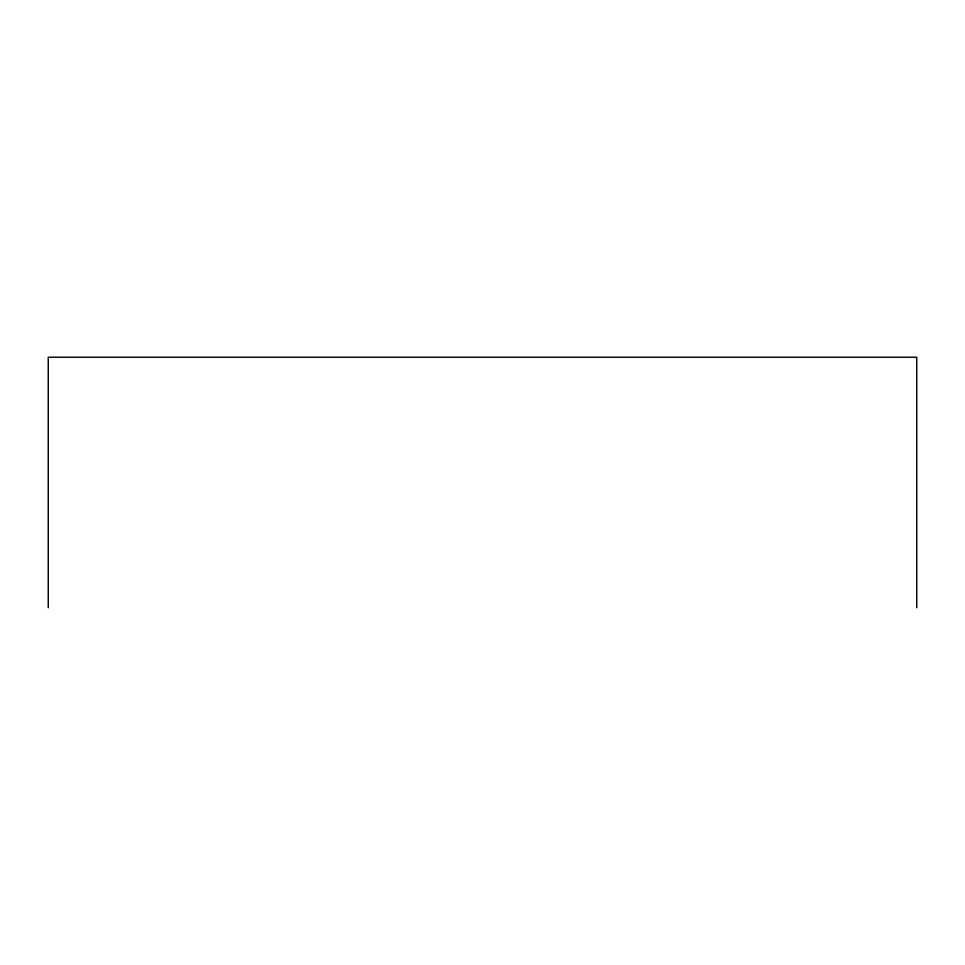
<?xml version="1.0" encoding="UTF-8"?>
<svg xmlns="http://www.w3.org/2000/svg" width="965" height="965" viewBox="0 0 965 965"><rect width="100%" height="100%" fill="white"/><g stroke="black" fill="none" stroke-linecap="round" stroke-linejoin="round"><path stroke-width="1.45" d="M916.75 607.769L916.75 357.231L48.25 357.231L48.25 607.769"/></g></svg>
